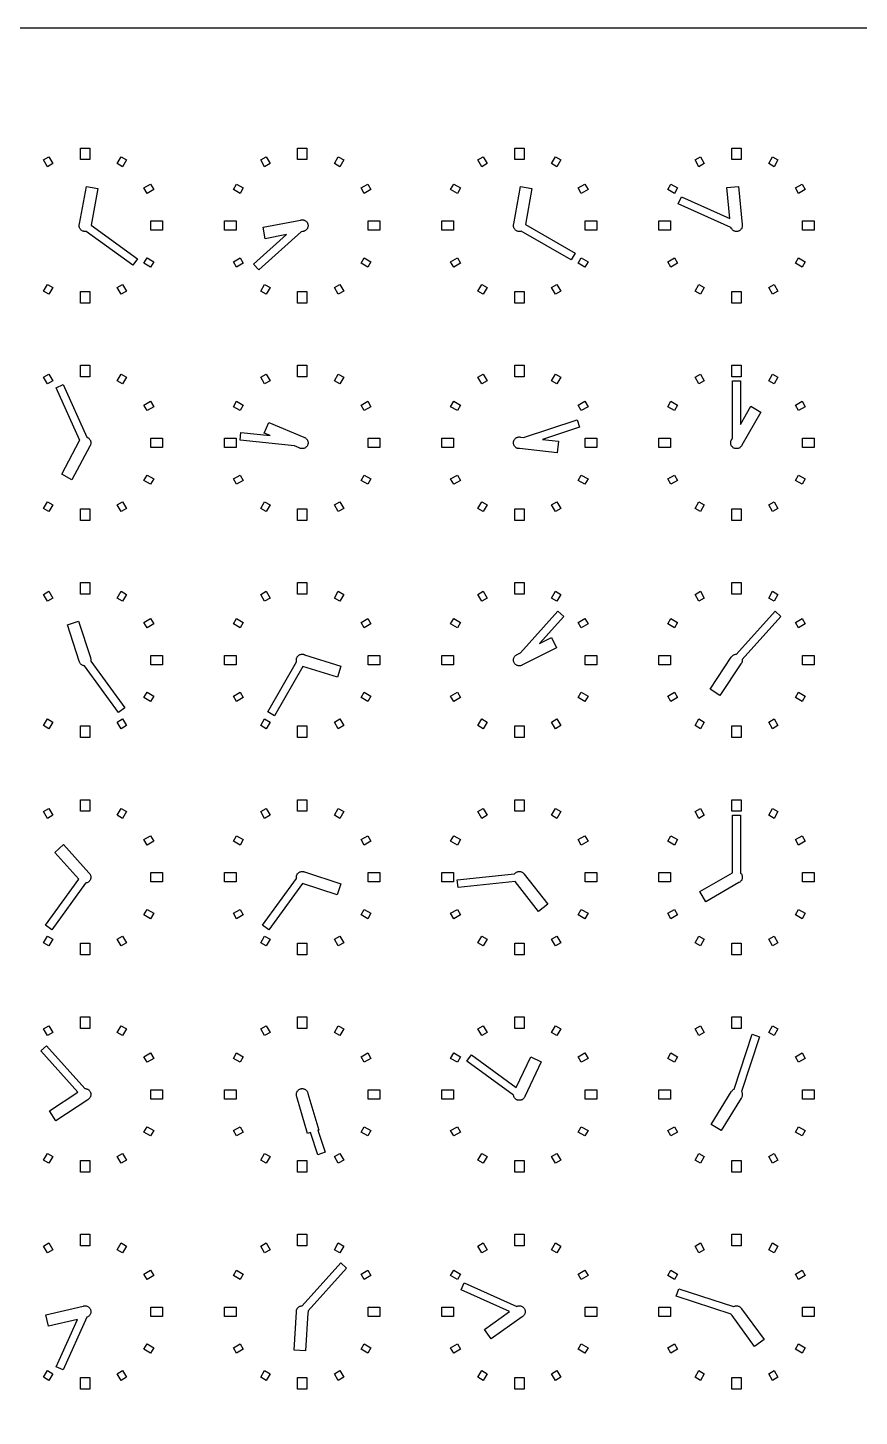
# Model space of a CAD drawing. Header units: millimetres. Extents: x -8 to 856, y -8 to 688.
# Drawn here: x 206.6 to 313.8, y 508.5 to 687.5 of the extents above; entities that cross this region are included whole.
import ezdxf

# ---------------------------------------------------------------- set-up
doc = ezdxf.new("R2010")
doc.units = ezdxf.units.MM

msp = doc.modelspace()

# ---------------------------------------------------------------- linework, layer by layer
for points in [[(-7.5, -7.5), (-7.5, 687.5), (855.5, 687.5), (855.5, -7.5)], [(214.6, 670.5), (213.4, 670.5), (213.4, 672), (214.6, 672), (214.6, 670.5)], [(242.6, 670.5), (241.4, 670.5), (241.4, 672), (242.6, 672), (242.6, 670.5)], [(270.6, 670.5), (269.4, 670.5), (269.4, 672), (270.6, 672), (270.6, 670.5)], [(298.6, 670.5), (297.4, 670.5), (297.4, 672), (298.6, 672), (298.6, 670.5)], [(209.85, 669.99), (209.15, 669.59), (208.65, 670.46), (209.35, 670.86), (209.85, 669.99)], [(218.85, 669.59), (218.15, 669.99), (218.65, 670.86), (219.35, 670.46), (218.85, 669.59)], [(237.85, 669.99), (237.15, 669.59), (236.65, 670.46), (237.35, 670.86), (237.85, 669.99)], [(246.85, 669.59), (246.15, 669.99), (246.65, 670.86), (247.35, 670.46), (246.85, 669.59)], [(265.85, 669.99), (265.15, 669.59), (264.65, 670.46), (265.35, 670.86), (265.85, 669.99)], [(274.85, 669.59), (274.15, 669.99), (274.65, 670.86), (275.35, 670.46), (274.85, 669.59)], [(293.85, 669.99), (293.15, 669.59), (292.65, 670.46), (293.35, 670.86), (293.85, 669.99)], [(302.85, 669.59), (302.15, 669.99), (302.65, 670.86), (303.35, 670.46), (302.85, 669.59)], [(214.15, 661.26), (214.07, 661.25), (214, 661.25), (213.93, 661.25), (213.85, 661.26), (213.78, 661.28), (213.71, 661.3), (213.64, 661.33), (213.58, 661.37), (213.52, 661.42), (213.47, 661.47), (213.42, 661.52), (213.37, 661.58), (213.33, 661.64), (213.3, 661.71), (213.28, 661.78), (213.26, 661.85), (213.25, 661.93), (213.25, 662), (213.25, 662.07), (213.26, 662.15), (213.28, 662.22), (213.28, 662.22), (214.17, 667.05), (215.65, 666.78), (214.77, 662.06), (220.77, 657.7), (220.18, 656.89), (214.16, 661.26), (214.15, 661.26)], [(221.99, 666.15), (221.59, 666.85), (222.46, 667.35), (222.86, 666.65), (221.99, 666.15)], [(234.41, 666.85), (234.01, 666.15), (233.14, 666.65), (233.54, 667.35), (234.41, 666.85)], [(249.99, 666.15), (249.59, 666.85), (250.46, 667.35), (250.86, 666.65), (249.99, 666.15)], [(262.41, 666.85), (262.01, 666.15), (261.14, 666.65), (261.54, 667.35), (262.41, 666.85)], [(270.22, 661.28), (270.15, 661.26), (270.07, 661.25), (270, 661.25), (269.93, 661.25), (269.85, 661.26), (269.78, 661.28), (269.71, 661.3), (269.64, 661.33), (269.58, 661.37), (269.52, 661.42), (269.47, 661.47), (269.42, 661.52), (269.37, 661.58), (269.33, 661.64), (269.3, 661.71), (269.28, 661.78), (269.26, 661.85), (269.25, 661.93), (269.25, 662), (269.25, 662.07), (269.26, 662.15), (269.28, 662.21), (270.13, 667.05), (271.61, 666.79), (270.78, 662.12), (277.18, 658.43), (276.68, 657.57), (270.24, 661.28), (270.22, 661.28)], [(277.99, 666.15), (277.59, 666.85), (278.46, 667.35), (278.86, 666.65), (277.99, 666.15)], [(290.41, 666.85), (290.01, 666.15), (289.14, 666.65), (289.54, 667.35), (290.41, 666.85)], [(298.7, 661.71), (298.67, 661.64), (298.63, 661.58), (298.58, 661.52), (298.53, 661.47), (298.48, 661.42), (298.42, 661.37), (298.36, 661.33), (298.29, 661.3), (298.22, 661.28), (298.15, 661.26), (298.07, 661.25), (298, 661.25), (297.93, 661.25), (297.85, 661.26), (297.78, 661.28), (297.71, 661.3), (297.64, 661.33), (297.58, 661.37), (297.52, 661.42), (297.47, 661.47), (297.42, 661.52), (297.37, 661.58), (297.33, 661.64), (297.3, 661.71), (297.28, 661.77), (290.49, 664.8), (290.9, 665.71), (297.16, 662.92), (296.77, 666.91), (298.27, 667.05), (298.74, 662.16), (298.74, 662.15), (298.75, 662.07), (298.75, 662), (298.75, 661.93), (298.74, 661.85), (298.72, 661.78), (298.7, 661.71)], [(305.99, 666.15), (305.59, 666.85), (306.46, 667.35), (306.86, 666.65), (305.99, 666.15)], [(222.5, 661.4), (222.5, 662.6), (224, 662.6), (224, 661.4), (222.5, 661.4)], [(233.5, 662.6), (233.5, 661.4), (232, 661.4), (232, 662.6), (233.5, 662.6)], [(239.96, 660.84), (237.23, 660.31), (236.95, 661.78), (241.77, 662.72), (241.78, 662.72), (241.85, 662.74), (241.93, 662.75), (242, 662.75), (242.07, 662.75), (242.15, 662.74), (242.22, 662.72), (242.29, 662.7), (242.36, 662.67), (242.42, 662.63), (242.48, 662.58), (242.53, 662.53), (242.58, 662.48), (242.63, 662.42), (242.67, 662.36), (242.7, 662.29), (242.72, 662.22), (242.74, 662.15), (242.75, 662.07), (242.75, 662), (242.75, 661.93), (242.74, 661.85), (242.72, 661.78), (242.7, 661.71), (242.67, 661.64), (242.63, 661.58), (242.58, 661.52), (242.53, 661.47), (242.48, 661.42), (242.42, 661.37), (242.36, 661.33), (242.29, 661.3), (242.22, 661.28), (242.15, 661.26), (242.07, 661.25), (242.06, 661.25), (241.87, 661.21), (236.39, 656.28), (235.72, 657.02), (239.96, 660.84)], [(250.5, 661.4), (250.5, 662.6), (252, 662.6), (252, 661.4), (250.5, 661.4)], [(261.5, 662.6), (261.5, 661.4), (260, 661.4), (260, 662.6), (261.5, 662.6)], [(278.5, 661.4), (278.5, 662.6), (280, 662.6), (280, 661.4), (278.5, 661.4)], [(289.5, 662.6), (289.5, 661.4), (288, 661.4), (288, 662.6), (289.5, 662.6)], [(306.5, 661.4), (306.5, 662.6), (308, 662.6), (308, 661.4), (306.5, 661.4)], [(221.59, 657.15), (221.99, 657.85), (222.86, 657.35), (222.46, 656.65), (221.59, 657.15)], [(234.01, 657.85), (234.41, 657.15), (233.54, 656.65), (233.14, 657.35), (234.01, 657.85)], [(249.59, 657.15), (249.99, 657.85), (250.86, 657.35), (250.46, 656.65), (249.59, 657.15)], [(262.01, 657.85), (262.41, 657.15), (261.54, 656.65), (261.14, 657.35), (262.01, 657.85)], [(277.59, 657.15), (277.99, 657.85), (278.86, 657.35), (278.46, 656.65), (277.59, 657.15)], [(290.01, 657.85), (290.41, 657.15), (289.54, 656.65), (289.14, 657.35), (290.01, 657.85)], [(305.59, 657.15), (305.99, 657.85), (306.86, 657.35), (306.46, 656.65), (305.59, 657.15)], [(209.15, 654.41), (209.85, 654.01), (209.35, 653.14), (208.65, 653.54), (209.15, 654.41)], [(213.4, 652), (213.4, 653.5), (214.6, 653.5), (214.6, 652), (213.4, 652)], [(218.15, 654.01), (218.85, 654.41), (219.35, 653.54), (218.65, 653.14), (218.15, 654.01)], [(236.65, 653.54), (237.15, 654.41), (237.85, 654.01), (237.35, 653.14), (236.65, 653.54)], [(241.4, 653.5), (242.6, 653.5), (242.6, 652), (241.4, 652), (241.4, 653.5)], [(246.15, 654.01), (246.85, 654.41), (247.35, 653.54), (246.65, 653.14), (246.15, 654.01)], [(265.15, 654.41), (265.85, 654.01), (265.35, 653.14), (264.65, 653.54), (265.15, 654.41)], [(269.4, 652), (269.4, 653.5), (270.6, 653.5), (270.6, 652), (269.4, 652)], [(274.15, 654.01), (274.85, 654.41), (275.35, 653.54), (274.65, 653.14), (274.15, 654.01)], [(292.65, 653.54), (293.15, 654.41), (293.85, 654.01), (293.35, 653.14), (292.65, 653.54)], [(297.4, 653.5), (298.6, 653.5), (298.6, 652), (297.4, 652), (297.4, 653.5)], [(302.15, 654.01), (302.85, 654.41), (303.35, 653.54), (302.65, 653.14), (302.15, 654.01)], [(209.85, 641.99), (209.15, 641.59), (208.65, 642.46), (209.35, 642.86), (209.85, 641.99)], [(214.6, 642.5), (213.4, 642.5), (213.4, 644), (214.6, 644), (214.6, 642.5)], [(218.85, 641.59), (218.15, 641.99), (218.65, 642.86), (219.35, 642.46), (218.85, 641.59)], [(237.85, 641.99), (237.15, 641.59), (236.65, 642.46), (237.35, 642.86), (237.85, 641.99)], [(242.6, 642.5), (241.4, 642.5), (241.4, 644), (242.6, 644), (242.6, 642.5)], [(246.85, 641.59), (246.15, 641.99), (246.65, 642.86), (247.35, 642.46), (246.85, 641.59)], [(265.85, 641.99), (265.15, 641.59), (264.65, 642.46), (265.35, 642.86), (265.85, 641.99)], [(270.6, 642.5), (269.4, 642.5), (269.4, 644), (270.6, 644), (270.6, 642.5)], [(274.85, 641.59), (274.15, 641.99), (274.65, 642.86), (275.35, 642.46), (274.85, 641.59)], [(293.85, 641.99), (293.15, 641.59), (292.65, 642.46), (293.35, 642.86), (293.85, 641.99)], [(298.6, 642.5), (297.4, 642.5), (297.4, 644), (298.6, 644), (298.6, 642.5)], [(302.85, 641.59), (302.15, 641.99), (302.65, 642.86), (303.35, 642.46), (302.85, 641.59)], [(213.3, 634.28), (213.3, 634.29), (213.31, 634.31), (210.29, 641.1), (211.2, 641.51), (214.23, 634.72), (214.29, 634.7), (214.36, 634.67), (214.42, 634.63), (214.48, 634.58), (214.53, 634.53), (214.58, 634.48), (214.63, 634.42), (214.67, 634.36), (214.7, 634.29), (214.72, 634.22), (214.74, 634.15), (214.75, 634.07), (214.75, 634), (214.75, 633.93), (214.74, 633.85), (214.72, 633.78), (214.7, 633.71), (214.67, 633.64), (214.63, 633.58), (214.62, 633.57), (212.31, 629.23), (210.99, 629.94), (213.3, 634.28)], [(298.67, 633.64), (298.63, 633.58), (298.58, 633.52), (298.53, 633.47), (298.48, 633.42), (298.42, 633.37), (298.36, 633.33), (298.29, 633.3), (298.22, 633.28), (298.15, 633.26), (298.07, 633.25), (298, 633.25), (297.93, 633.25), (297.85, 633.26), (297.78, 633.28), (297.71, 633.3), (297.64, 633.33), (297.58, 633.37), (297.52, 633.42), (297.47, 633.47), (297.42, 633.52), (297.37, 633.58), (297.33, 633.64), (297.3, 633.71), (297.28, 633.78), (297.26, 633.85), (297.25, 633.93), (297.25, 634), (297.25, 634.07), (297.26, 634.15), (297.28, 634.22), (297.3, 634.29), (297.33, 634.36), (297.37, 634.42), (297.39, 634.44), (297.5, 634.63), (297.5, 642), (298.5, 642), (298.5, 636.37), (299.85, 638.71), (301.15, 637.96), (298.69, 633.69), (298.67, 633.64)], [(221.99, 638.15), (221.59, 638.85), (222.46, 639.35), (222.86, 638.65), (221.99, 638.15)], [(234.41, 638.85), (234.01, 638.15), (233.14, 638.65), (233.54, 639.35), (234.41, 638.85)], [(249.99, 638.15), (249.59, 638.85), (250.46, 639.35), (250.86, 638.65), (249.99, 638.15)], [(262.41, 638.85), (262.01, 638.15), (261.14, 638.65), (261.54, 639.35), (262.41, 638.85)], [(277.99, 638.15), (277.59, 638.85), (278.46, 639.35), (278.86, 638.65), (277.99, 638.15)], [(290.41, 638.85), (290.01, 638.15), (289.14, 638.65), (289.54, 639.35), (290.41, 638.85)], [(305.99, 638.15), (305.59, 638.85), (306.46, 639.35), (306.86, 638.65), (305.99, 638.15)], [(242.7, 633.71), (242.67, 633.64), (242.63, 633.58), (242.58, 633.52), (242.53, 633.47), (242.48, 633.42), (242.42, 633.37), (242.36, 633.33), (242.29, 633.3), (242.22, 633.28), (242.15, 633.26), (242.07, 633.25), (242, 633.25), (241.93, 633.25), (241.85, 633.26), (241.78, 633.28), (241.71, 633.3), (241.64, 633.33), (241.63, 633.34), (241.02, 633.6), (233.99, 634.34), (234.1, 635.33), (237.87, 634.94), (237.1, 635.26), (237.69, 636.64), (242.21, 634.72), (242.22, 634.72), (242.29, 634.7), (242.36, 634.67), (242.42, 634.63), (242.48, 634.58), (242.53, 634.53), (242.58, 634.48), (242.63, 634.42), (242.67, 634.36), (242.7, 634.29), (242.72, 634.22), (242.74, 634.15), (242.75, 634.07), (242.75, 634), (242.75, 633.93), (242.74, 633.85), (242.72, 633.78), (242.7, 633.71)], [(270, 633.25), (269.93, 633.25), (269.85, 633.26), (269.78, 633.28), (269.71, 633.3), (269.64, 633.33), (269.58, 633.37), (269.52, 633.42), (269.47, 633.47), (269.42, 633.52), (269.37, 633.58), (269.33, 633.64), (269.3, 633.71), (269.28, 633.78), (269.26, 633.85), (269.25, 633.93), (269.25, 634), (269.25, 634.07), (269.26, 634.15), (269.28, 634.22), (269.3, 634.29), (269.33, 634.36), (269.37, 634.42), (269.42, 634.48), (269.47, 634.53), (269.52, 634.58), (269.58, 634.63), (269.64, 634.67), (269.71, 634.7), (269.78, 634.72), (269.85, 634.74), (269.93, 634.75), (270, 634.75), (270.07, 634.75), (270.15, 634.74), (270.16, 634.74), (270.53, 634.7), (277.45, 636.95), (277.76, 636), (272.98, 634.44), (275.05, 634.22), (274.89, 632.73), (270.01, 633.25), (270, 633.25)], [(222.5, 633.4), (222.5, 634.6), (224, 634.6), (224, 633.4), (222.5, 633.4)], [(233.5, 634.6), (233.5, 633.4), (232, 633.4), (232, 634.6), (233.5, 634.6)], [(250.5, 633.4), (250.5, 634.6), (252, 634.6), (252, 633.4), (250.5, 633.4)], [(261.5, 634.6), (261.5, 633.4), (260, 633.4), (260, 634.6), (261.5, 634.6)], [(278.5, 633.4), (278.5, 634.6), (280, 634.6), (280, 633.4), (278.5, 633.4)], [(289.5, 634.6), (289.5, 633.4), (288, 633.4), (288, 634.6), (289.5, 634.6)], [(306.5, 633.4), (306.5, 634.6), (308, 634.6), (308, 633.4), (306.5, 633.4)], [(221.59, 629.15), (221.99, 629.85), (222.86, 629.35), (222.46, 628.65), (221.59, 629.15)], [(234.01, 629.85), (234.41, 629.15), (233.54, 628.65), (233.14, 629.35), (234.01, 629.85)], [(249.59, 629.15), (249.99, 629.85), (250.86, 629.35), (250.46, 628.65), (249.59, 629.15)], [(262.01, 629.85), (262.41, 629.15), (261.54, 628.65), (261.14, 629.35), (262.01, 629.85)], [(277.59, 629.15), (277.99, 629.85), (278.86, 629.35), (278.46, 628.65), (277.59, 629.15)], [(290.01, 629.85), (290.41, 629.15), (289.54, 628.65), (289.14, 629.35), (290.01, 629.85)], [(305.59, 629.15), (305.99, 629.85), (306.86, 629.35), (306.46, 628.65), (305.59, 629.15)], [(208.65, 625.54), (209.15, 626.41), (209.85, 626.01), (209.35, 625.14), (208.65, 625.54)], [(213.4, 625.5), (214.6, 625.5), (214.6, 624), (213.4, 624), (213.4, 625.5)], [(218.15, 626.01), (218.85, 626.41), (219.35, 625.54), (218.65, 625.14), (218.15, 626.01)], [(236.65, 625.54), (237.15, 626.41), (237.85, 626.01), (237.35, 625.14), (236.65, 625.54)], [(241.4, 625.5), (242.6, 625.5), (242.6, 624), (241.4, 624), (241.4, 625.5)], [(246.15, 626.01), (246.85, 626.41), (247.35, 625.54), (246.65, 625.14), (246.15, 626.01)], [(265.15, 626.41), (265.85, 626.01), (265.35, 625.14), (264.65, 625.54), (265.15, 626.41)], [(269.4, 624), (269.4, 625.5), (270.6, 625.5), (270.6, 624), (269.4, 624)], [(274.15, 626.01), (274.85, 626.41), (275.35, 625.54), (274.65, 625.14), (274.15, 626.01)], [(292.65, 625.54), (293.15, 626.41), (293.85, 626.01), (293.35, 625.14), (292.65, 625.54)], [(297.4, 625.5), (298.6, 625.5), (298.6, 624), (297.4, 624), (297.4, 625.5)], [(302.15, 626.01), (302.85, 626.41), (303.35, 625.54), (302.65, 625.14), (302.15, 626.01)], [(214.6, 614.5), (213.4, 614.5), (213.4, 616), (214.6, 616), (214.6, 614.5)], [(242.6, 614.5), (241.4, 614.5), (241.4, 616), (242.6, 616), (242.6, 614.5)], [(270.6, 614.5), (269.4, 614.5), (269.4, 616), (270.6, 616), (270.6, 614.5)], [(298.6, 614.5), (297.4, 614.5), (297.4, 616), (298.6, 616), (298.6, 614.5)], [(209.85, 613.99), (209.15, 613.59), (208.65, 614.46), (209.35, 614.86), (209.85, 613.99)], [(218.85, 613.59), (218.15, 613.99), (218.65, 614.86), (219.35, 614.46), (218.85, 613.59)], [(237.85, 613.99), (237.15, 613.59), (236.65, 614.46), (237.35, 614.86), (237.85, 613.99)], [(246.85, 613.59), (246.15, 613.99), (246.65, 614.86), (247.35, 614.46), (246.85, 613.59)], [(265.85, 613.99), (265.15, 613.59), (264.65, 614.46), (265.35, 614.86), (265.85, 613.99)], [(274.85, 613.59), (274.15, 613.99), (274.65, 614.86), (275.35, 614.46), (274.85, 613.59)], [(293.85, 613.99), (293.15, 613.59), (292.65, 614.46), (293.35, 614.86), (293.85, 613.99)], [(302.85, 613.59), (302.15, 613.99), (302.65, 614.86), (303.35, 614.46), (302.85, 613.59)], [(270.36, 605.33), (270.29, 605.3), (270.22, 605.28), (270.15, 605.26), (270.07, 605.25), (270, 605.25), (269.93, 605.25), (269.85, 605.26), (269.78, 605.28), (269.71, 605.3), (269.64, 605.33), (269.58, 605.37), (269.52, 605.42), (269.47, 605.47), (269.42, 605.52), (269.37, 605.58), (269.33, 605.64), (269.3, 605.71), (269.28, 605.78), (269.26, 605.85), (269.25, 605.93), (269.25, 606), (269.25, 606.07), (269.26, 606.15), (269.28, 606.22), (269.3, 606.29), (269.33, 606.36), (269.37, 606.42), (269.42, 606.48), (269.47, 606.53), (269.52, 606.58), (269.58, 606.63), (269.64, 606.67), (269.71, 606.7), (269.74, 606.71), (270.15, 606.91), (274.98, 612.28), (275.72, 611.61), (272.59, 608.13), (274.14, 608.9), (274.81, 607.56), (270.41, 605.37), (270.36, 605.33)], [(297.33, 606.35), (297.33, 606.36), (297.37, 606.42), (297.42, 606.48), (297.47, 606.53), (297.52, 606.58), (297.58, 606.63), (297.64, 606.67), (297.71, 606.7), (297.78, 606.72), (297.85, 606.74), (297.93, 606.75), (298, 606.75), (298.01, 606.75), (302.98, 612.28), (303.72, 611.61), (298.75, 606.09), (298.75, 606.07), (298.75, 606), (298.75, 605.93), (298.74, 605.85), (298.72, 605.78), (298.7, 605.71), (298.67, 605.64), (298.63, 605.58), (298.58, 605.52), (298.58, 605.52), (295.87, 601.42), (294.61, 602.24), (297.33, 606.35)], [(213.93, 605.25), (213.85, 605.26), (213.78, 605.28), (213.71, 605.3), (213.64, 605.33), (213.58, 605.37), (213.52, 605.42), (213.47, 605.47), (213.42, 605.52), (213.37, 605.58), (213.33, 605.64), (213.3, 605.71), (213.28, 605.78), (213.26, 605.85), (211.74, 610.52), (213.17, 610.99), (214.69, 606.31), (214.7, 606.29), (214.72, 606.22), (214.74, 606.15), (214.75, 606.07), (214.75, 606), (214.75, 605.93), (214.74, 605.85), (214.74, 605.84), (219.11, 599.82), (218.3, 599.23), (213.93, 605.25), (213.93, 605.25)], [(221.99, 610.15), (221.59, 610.85), (222.46, 611.35), (222.86, 610.65), (221.99, 610.15)], [(234.41, 610.85), (234.01, 610.15), (233.14, 610.65), (233.54, 611.35), (234.41, 610.85)], [(249.99, 610.15), (249.59, 610.85), (250.46, 611.35), (250.86, 610.65), (249.99, 610.15)], [(262.41, 610.85), (262.01, 610.15), (261.14, 610.65), (261.54, 611.35), (262.41, 610.85)], [(277.99, 610.15), (277.59, 610.85), (278.46, 611.35), (278.86, 610.65), (277.99, 610.15)], [(290.41, 610.85), (290.01, 610.15), (289.14, 610.65), (289.54, 611.35), (290.41, 610.85)], [(305.99, 610.15), (305.59, 610.85), (306.46, 611.35), (306.86, 610.65), (305.99, 610.15)], [(241.28, 605.76), (241.28, 605.78), (241.26, 605.85), (241.25, 605.93), (241.25, 606), (241.25, 606.07), (241.26, 606.15), (241.28, 606.22), (241.3, 606.29), (241.33, 606.36), (241.37, 606.42), (241.42, 606.48), (241.47, 606.53), (241.52, 606.58), (241.58, 606.63), (241.64, 606.67), (241.71, 606.7), (241.78, 606.72), (241.85, 606.74), (241.93, 606.75), (242, 606.75), (242.07, 606.75), (242.15, 606.74), (242.22, 606.72), (242.29, 606.7), (242.3, 606.69), (246.99, 605.21), (246.54, 603.78), (242.1, 605.18), (238.43, 598.82), (237.57, 599.32), (241.28, 605.76)], [(222.5, 605.4), (222.5, 606.6), (224, 606.6), (224, 605.4), (222.5, 605.4)], [(233.5, 606.6), (233.5, 605.4), (232, 605.4), (232, 606.6), (233.5, 606.6)], [(250.5, 605.4), (250.5, 606.6), (252, 606.6), (252, 605.4), (250.5, 605.4)], [(261.5, 606.6), (261.5, 605.4), (260, 605.4), (260, 606.6), (261.5, 606.6)], [(278.5, 605.4), (278.5, 606.6), (280, 606.6), (280, 605.4), (278.5, 605.4)], [(289.5, 606.6), (289.5, 605.4), (288, 605.4), (288, 606.6), (289.5, 606.6)], [(306.5, 605.4), (306.5, 606.6), (308, 606.6), (308, 605.4), (306.5, 605.4)], [(221.59, 601.15), (221.99, 601.85), (222.86, 601.35), (222.46, 600.65), (221.59, 601.15)], [(234.01, 601.85), (234.41, 601.15), (233.54, 600.65), (233.14, 601.35), (234.01, 601.85)], [(249.59, 601.15), (249.99, 601.85), (250.86, 601.35), (250.46, 600.65), (249.59, 601.15)], [(262.01, 601.85), (262.41, 601.15), (261.54, 600.65), (261.14, 601.35), (262.01, 601.85)], [(277.59, 601.15), (277.99, 601.85), (278.86, 601.35), (278.46, 600.65), (277.59, 601.15)], [(290.01, 601.85), (290.41, 601.15), (289.54, 600.65), (289.14, 601.35), (290.01, 601.85)], [(305.59, 601.15), (305.99, 601.85), (306.86, 601.35), (306.46, 600.65), (305.59, 601.15)], [(208.65, 597.54), (209.15, 598.41), (209.85, 598.01), (209.35, 597.14), (208.65, 597.54)], [(218.15, 598.01), (218.85, 598.41), (219.35, 597.54), (218.65, 597.14), (218.15, 598.01)], [(236.65, 597.54), (237.15, 598.41), (237.85, 598.01), (237.35, 597.14), (236.65, 597.54)], [(246.15, 598.01), (246.85, 598.41), (247.35, 597.54), (246.65, 597.14), (246.15, 598.01)], [(265.15, 598.41), (265.85, 598.01), (265.35, 597.14), (264.65, 597.54), (265.15, 598.41)], [(274.15, 598.01), (274.85, 598.41), (275.35, 597.54), (274.65, 597.14), (274.15, 598.01)], [(292.65, 597.54), (293.15, 598.41), (293.85, 598.01), (293.35, 597.14), (292.65, 597.54)], [(302.15, 598.01), (302.85, 598.41), (303.35, 597.54), (302.65, 597.14), (302.15, 598.01)], [(213.4, 597.5), (214.6, 597.5), (214.6, 596), (213.4, 596), (213.4, 597.5)], [(241.4, 597.5), (242.6, 597.5), (242.6, 596), (241.4, 596), (241.4, 597.5)], [(269.4, 596), (269.4, 597.5), (270.6, 597.5), (270.6, 596), (269.4, 596)], [(297.4, 597.5), (298.6, 597.5), (298.6, 596), (297.4, 596), (297.4, 597.5)], [(214.6, 586.5), (213.4, 586.5), (213.4, 588), (214.6, 588), (214.6, 586.5)], [(242.6, 586.5), (241.4, 586.5), (241.4, 588), (242.6, 588), (242.6, 586.5)], [(270.6, 586.5), (269.4, 586.5), (269.4, 588), (270.6, 588), (270.6, 586.5)], [(298.6, 586.5), (297.4, 586.5), (297.4, 588), (298.6, 588), (298.6, 586.5)], [(209.85, 585.99), (209.15, 585.59), (208.65, 586.46), (209.35, 586.86), (209.85, 585.99)], [(218.85, 585.59), (218.15, 585.99), (218.65, 586.86), (219.35, 586.46), (218.85, 585.59)], [(237.85, 585.99), (237.15, 585.59), (236.65, 586.46), (237.35, 586.86), (237.85, 585.99)], [(246.85, 585.59), (246.15, 585.99), (246.65, 586.86), (247.35, 586.46), (246.85, 585.59)], [(265.85, 585.99), (265.15, 585.59), (264.65, 586.46), (265.35, 586.86), (265.85, 585.99)], [(274.85, 585.59), (274.15, 585.99), (274.65, 586.86), (275.35, 586.46), (274.85, 585.59)], [(293.85, 585.99), (293.15, 585.59), (292.65, 586.46), (293.35, 586.86), (293.85, 585.99)], [(297.5, 578.58), (297.5, 586), (298.5, 586), (298.5, 578.56), (298.53, 578.53), (298.58, 578.48), (298.63, 578.42), (298.67, 578.36), (298.7, 578.29), (298.72, 578.22), (298.74, 578.15), (298.75, 578.07), (298.75, 578), (298.75, 577.93), (298.74, 577.85), (298.72, 577.78), (298.7, 577.71), (298.67, 577.64), (298.63, 577.58), (298.58, 577.52), (298.53, 577.47), (298.48, 577.42), (298.42, 577.37), (298.36, 577.33), (298.31, 577.31), (294.04, 574.85), (293.29, 576.15), (297.5, 578.58)], [(302.85, 585.59), (302.15, 585.99), (302.65, 586.86), (303.35, 586.46), (302.85, 585.59)], [(213.21, 577.76), (210.1, 581.21), (211.21, 582.22), (214.5, 578.56), (214.53, 578.53), (214.58, 578.48), (214.63, 578.42), (214.67, 578.36), (214.7, 578.29), (214.72, 578.22), (214.74, 578.15), (214.75, 578.07), (214.75, 578), (214.75, 577.93), (214.74, 577.85), (214.72, 577.78), (214.7, 577.71), (214.67, 577.64), (214.63, 577.58), (214.58, 577.52), (214.53, 577.47), (214.48, 577.42), (214.42, 577.37), (214.36, 577.33), (214.29, 577.3), (214.22, 577.28), (214.15, 577.26), (214.07, 577.25), (214.07, 577.25), (209.7, 571.23), (208.89, 571.82), (213.21, 577.76)], [(221.99, 582.15), (221.59, 582.85), (222.46, 583.35), (222.86, 582.65), (221.99, 582.15)], [(234.41, 582.85), (234.01, 582.15), (233.14, 582.65), (233.54, 583.35), (234.41, 582.85)], [(249.99, 582.15), (249.59, 582.85), (250.46, 583.35), (250.86, 582.65), (249.99, 582.15)], [(262.41, 582.85), (262.01, 582.15), (261.14, 582.65), (261.54, 583.35), (262.41, 582.85)], [(277.99, 582.15), (277.59, 582.85), (278.46, 583.35), (278.86, 582.65), (277.99, 582.15)], [(290.41, 582.85), (290.01, 582.15), (289.14, 582.65), (289.54, 583.35), (290.41, 582.85)], [(305.99, 582.15), (305.59, 582.85), (306.46, 583.35), (306.86, 582.65), (305.99, 582.15)], [(222.5, 577.4), (222.5, 578.6), (224, 578.6), (224, 577.4), (222.5, 577.4)], [(233.5, 578.6), (233.5, 577.4), (232, 577.4), (232, 578.6), (233.5, 578.6)], [(241.26, 577.84), (241.26, 577.85), (241.25, 577.93), (241.25, 578), (241.25, 578.07), (241.26, 578.15), (241.28, 578.22), (241.3, 578.29), (241.33, 578.36), (241.37, 578.42), (241.42, 578.48), (241.47, 578.53), (241.52, 578.58), (241.58, 578.63), (241.64, 578.67), (241.71, 578.7), (241.78, 578.72), (241.85, 578.74), (241.93, 578.75), (242, 578.75), (242.07, 578.75), (242.15, 578.74), (242.22, 578.72), (242.29, 578.7), (242.31, 578.69), (246.99, 577.17), (246.52, 575.74), (242.04, 577.2), (237.7, 571.23), (236.89, 571.82), (241.26, 577.84)], [(250.5, 577.4), (250.5, 578.6), (252, 578.6), (252, 577.4), (250.5, 577.4)], [(261.5, 578.6), (261.5, 577.4), (260, 577.4), (260, 578.6), (261.5, 578.6)], [(269.39, 578.44), (269.42, 578.48), (269.47, 578.53), (269.52, 578.58), (269.58, 578.63), (269.64, 578.67), (269.71, 578.7), (269.78, 578.72), (269.85, 578.74), (269.93, 578.75), (270, 578.75), (270.07, 578.75), (270.15, 578.74), (270.22, 578.72), (270.29, 578.7), (270.36, 578.67), (270.42, 578.63), (270.48, 578.58), (270.53, 578.53), (270.58, 578.48), (270.63, 578.42), (270.64, 578.4), (273.67, 574.52), (272.49, 573.6), (269.48, 577.44), (262.1, 576.67), (261.99, 577.66), (269.39, 578.44)], [(278.5, 577.4), (278.5, 578.6), (280, 578.6), (280, 577.4), (278.5, 577.4)], [(289.5, 578.6), (289.5, 577.4), (288, 577.4), (288, 578.6), (289.5, 578.6)], [(306.5, 577.4), (306.5, 578.6), (308, 578.6), (308, 577.4), (306.5, 577.4)], [(221.59, 573.15), (221.99, 573.85), (222.86, 573.35), (222.46, 572.65), (221.59, 573.15)], [(234.01, 573.85), (234.41, 573.15), (233.54, 572.65), (233.14, 573.35), (234.01, 573.85)], [(249.59, 573.15), (249.99, 573.85), (250.86, 573.35), (250.46, 572.65), (249.59, 573.15)], [(262.01, 573.85), (262.41, 573.15), (261.54, 572.65), (261.14, 573.35), (262.01, 573.85)], [(277.59, 573.15), (277.99, 573.85), (278.86, 573.35), (278.46, 572.65), (277.59, 573.15)], [(290.01, 573.85), (290.41, 573.15), (289.54, 572.65), (289.14, 573.35), (290.01, 573.85)], [(305.59, 573.15), (305.99, 573.85), (306.86, 573.35), (306.46, 572.65), (305.59, 573.15)], [(208.65, 569.54), (209.15, 570.41), (209.85, 570.01), (209.35, 569.14), (208.65, 569.54)], [(213.4, 569.5), (214.6, 569.5), (214.6, 568), (213.4, 568), (213.4, 569.5)], [(218.15, 570.01), (218.85, 570.41), (219.35, 569.54), (218.65, 569.14), (218.15, 570.01)], [(236.65, 569.54), (237.15, 570.41), (237.85, 570.01), (237.35, 569.14), (236.65, 569.54)], [(241.4, 569.5), (242.6, 569.5), (242.6, 568), (241.4, 568), (241.4, 569.5)], [(246.15, 570.01), (246.85, 570.41), (247.35, 569.54), (246.65, 569.14), (246.15, 570.01)], [(264.65, 569.54), (265.15, 570.41), (265.85, 570.01), (265.35, 569.14), (264.65, 569.54)], [(269.4, 569.5), (270.6, 569.5), (270.6, 568), (269.4, 568), (269.4, 569.5)], [(274.15, 570.01), (274.85, 570.41), (275.35, 569.54), (274.65, 569.14), (274.15, 570.01)], [(292.65, 569.54), (293.15, 570.41), (293.85, 570.01), (293.35, 569.14), (292.65, 569.54)], [(297.4, 569.5), (298.6, 569.5), (298.6, 568), (297.4, 568), (297.4, 569.5)], [(302.15, 570.01), (302.85, 570.41), (303.35, 569.54), (302.65, 569.14), (302.15, 570.01)], [(209.85, 557.99), (209.15, 557.59), (208.65, 558.46), (209.35, 558.86), (209.85, 557.99)], [(214.6, 558.5), (213.4, 558.5), (213.4, 560), (214.6, 560), (214.6, 558.5)], [(218.85, 557.59), (218.15, 557.99), (218.65, 558.86), (219.35, 558.46), (218.85, 557.59)], [(237.85, 557.99), (237.15, 557.59), (236.65, 558.46), (237.35, 558.86), (237.85, 557.99)], [(242.6, 558.5), (241.4, 558.5), (241.4, 560), (242.6, 560), (242.6, 558.5)], [(246.85, 557.59), (246.15, 557.99), (246.65, 558.86), (247.35, 558.46), (246.85, 557.59)], [(265.85, 557.99), (265.15, 557.59), (264.65, 558.46), (265.35, 558.86), (265.85, 557.99)], [(270.6, 558.5), (269.4, 558.5), (269.4, 560), (270.6, 560), (270.6, 558.5)], [(274.85, 557.59), (274.15, 557.99), (274.65, 558.86), (275.35, 558.46), (274.85, 557.59)], [(293.85, 557.99), (293.15, 557.59), (292.65, 558.46), (293.35, 558.86), (293.85, 557.99)], [(298.6, 558.5), (297.4, 558.5), (297.4, 560), (298.6, 560), (298.6, 558.5)], [(302.85, 557.59), (302.15, 557.99), (302.65, 558.86), (303.35, 558.46), (302.85, 557.59)], [(297.32, 550.32), (297.33, 550.36), (297.37, 550.42), (297.42, 550.48), (297.47, 550.53), (297.52, 550.58), (297.58, 550.63), (297.64, 550.67), (297.7, 550.69), (300, 557.76), (300.95, 557.45), (298.65, 550.38), (298.67, 550.36), (298.7, 550.29), (298.72, 550.22), (298.74, 550.15), (298.75, 550.07), (298.75, 550), (298.75, 549.93), (298.74, 549.85), (298.72, 549.78), (298.7, 549.71), (298.67, 549.64), (298.63, 549.58), (298.6, 549.54), (296.03, 545.34), (294.75, 546.13), (297.32, 550.32)], [(213.07, 550.28), (208.28, 555.61), (209.02, 556.28), (213.99, 550.75), (214, 550.75), (214.07, 550.75), (214.15, 550.74), (214.22, 550.72), (214.29, 550.7), (214.36, 550.67), (214.42, 550.63), (214.48, 550.58), (214.53, 550.53), (214.58, 550.48), (214.63, 550.42), (214.67, 550.36), (214.7, 550.29), (214.72, 550.22), (214.74, 550.15), (214.75, 550.07), (214.75, 550), (214.75, 549.93), (214.74, 549.85), (214.72, 549.78), (214.7, 549.71), (214.67, 549.64), (214.63, 549.58), (214.58, 549.52), (214.53, 549.47), (214.48, 549.42), (214.42, 549.37), (214.36, 549.33), (214.35, 549.33), (210.24, 546.61), (209.42, 547.87), (213.07, 550.28)], [(221.99, 554.15), (221.59, 554.85), (222.46, 555.35), (222.86, 554.65), (221.99, 554.15)], [(234.41, 554.85), (234.01, 554.15), (233.14, 554.65), (233.54, 555.35), (234.41, 554.85)], [(249.99, 554.15), (249.59, 554.85), (250.46, 555.35), (250.86, 554.65), (249.99, 554.15)], [(262.41, 554.85), (262.01, 554.15), (261.14, 554.65), (261.54, 555.35), (262.41, 554.85)], [(270.7, 549.71), (270.67, 549.64), (270.63, 549.58), (270.58, 549.52), (270.53, 549.47), (270.48, 549.42), (270.42, 549.37), (270.36, 549.33), (270.29, 549.3), (270.22, 549.28), (270.15, 549.26), (270.07, 549.25), (270, 549.25), (269.93, 549.25), (269.85, 549.26), (269.78, 549.28), (269.71, 549.3), (269.64, 549.33), (269.58, 549.37), (269.52, 549.42), (269.47, 549.47), (269.42, 549.52), (269.37, 549.58), (269.33, 549.64), (269.3, 549.71), (269.28, 549.78), (269.26, 549.85), (269.25, 549.93), (269.25, 549.93), (263.23, 554.3), (263.82, 555.11), (269.6, 550.91), (271.48, 554.84), (272.83, 554.19), (270.71, 549.75), (270.7, 549.71)], [(277.99, 554.15), (277.59, 554.85), (278.46, 555.35), (278.86, 554.65), (277.99, 554.15)], [(290.41, 554.85), (290.01, 554.15), (289.14, 554.65), (289.54, 555.35), (290.41, 554.85)], [(305.99, 554.15), (305.59, 554.85), (306.46, 555.35), (306.86, 554.65), (305.99, 554.15)], [(222.5, 549.4), (222.5, 550.6), (224, 550.6), (224, 549.4), (222.5, 549.4)], [(233.5, 550.6), (233.5, 549.4), (232, 549.4), (232, 550.6), (233.5, 550.6)], [(241.3, 549.71), (241.28, 549.78), (241.26, 549.85), (241.25, 549.93), (241.25, 550), (241.25, 550.07), (241.26, 550.15), (241.28, 550.22), (241.3, 550.29), (241.33, 550.36), (241.37, 550.42), (241.42, 550.48), (241.47, 550.53), (241.52, 550.58), (241.58, 550.63), (241.64, 550.67), (241.71, 550.7), (241.78, 550.72), (241.85, 550.74), (241.93, 550.75), (242, 550.75), (242.07, 550.75), (242.15, 550.74), (242.22, 550.72), (242.29, 550.7), (242.36, 550.67), (242.42, 550.63), (242.48, 550.58), (242.53, 550.53), (242.58, 550.48), (242.63, 550.42), (242.67, 550.36), (242.7, 550.29), (242.72, 550.22), (242.74, 550.15), (242.74, 550.13), (244.14, 545.42), (244.03, 545.39), (244.95, 542.55), (244, 542.24), (243.07, 545.1), (242.7, 544.99), (241.3, 549.71), (241.3, 549.71)], [(250.5, 549.4), (250.5, 550.6), (252, 550.6), (252, 549.4), (250.5, 549.4)], [(261.5, 550.6), (261.5, 549.4), (260, 549.4), (260, 550.6), (261.5, 550.6)], [(278.5, 549.4), (278.5, 550.6), (280, 550.6), (280, 549.4), (278.5, 549.4)], [(289.5, 550.6), (289.5, 549.4), (288, 549.4), (288, 550.6), (289.5, 550.6)], [(306.5, 549.4), (306.5, 550.6), (308, 550.6), (308, 549.4), (306.5, 549.4)], [(221.59, 545.15), (221.99, 545.85), (222.86, 545.35), (222.46, 544.65), (221.59, 545.15)], [(234.01, 545.85), (234.41, 545.15), (233.54, 544.65), (233.14, 545.35), (234.01, 545.85)], [(249.59, 545.15), (249.99, 545.85), (250.86, 545.35), (250.46, 544.65), (249.59, 545.15)], [(262.01, 545.85), (262.41, 545.15), (261.54, 544.65), (261.14, 545.35), (262.01, 545.85)], [(277.59, 545.15), (277.99, 545.85), (278.86, 545.35), (278.46, 544.65), (277.59, 545.15)], [(290.01, 545.85), (290.41, 545.15), (289.54, 544.65), (289.14, 545.35), (290.01, 545.85)], [(305.59, 545.15), (305.99, 545.85), (306.86, 545.35), (306.46, 544.65), (305.59, 545.15)], [(208.65, 541.54), (209.15, 542.41), (209.85, 542.01), (209.35, 541.14), (208.65, 541.54)], [(218.15, 542.01), (218.85, 542.41), (219.35, 541.54), (218.65, 541.14), (218.15, 542.01)], [(237.15, 542.41), (237.85, 542.01), (237.35, 541.14), (236.65, 541.54), (237.15, 542.41)], [(246.15, 542.01), (246.85, 542.41), (247.35, 541.54), (246.65, 541.14), (246.15, 542.01)], [(264.65, 541.54), (265.15, 542.41), (265.85, 542.01), (265.35, 541.14), (264.65, 541.54)], [(274.15, 542.01), (274.85, 542.41), (275.35, 541.54), (274.65, 541.14), (274.15, 542.01)], [(292.65, 541.54), (293.15, 542.41), (293.85, 542.01), (293.35, 541.14), (292.65, 541.54)], [(302.15, 542.01), (302.85, 542.41), (303.35, 541.54), (302.65, 541.14), (302.15, 542.01)], [(213.4, 541.5), (214.6, 541.5), (214.6, 540), (213.4, 540), (213.4, 541.5)], [(241.4, 540), (241.4, 541.5), (242.6, 541.5), (242.6, 540), (241.4, 540)], [(269.4, 541.5), (270.6, 541.5), (270.6, 540), (269.4, 540), (269.4, 541.5)], [(297.4, 541.5), (298.6, 541.5), (298.6, 540), (297.4, 540), (297.4, 541.5)], [(214.6, 530.5), (213.4, 530.5), (213.4, 532), (214.6, 532), (214.6, 530.5)], [(242.6, 530.5), (241.4, 530.5), (241.4, 532), (242.6, 532), (242.6, 530.5)], [(270.6, 530.5), (269.4, 530.5), (269.4, 532), (270.6, 532), (270.6, 530.5)], [(298.6, 530.5), (297.4, 530.5), (297.4, 532), (298.6, 532), (298.6, 530.5)], [(209.85, 529.99), (209.15, 529.59), (208.65, 530.46), (209.35, 530.86), (209.85, 529.99)], [(218.85, 529.59), (218.15, 529.99), (218.65, 530.86), (219.35, 530.46), (218.85, 529.59)], [(237.85, 529.99), (237.15, 529.59), (236.65, 530.46), (237.35, 530.86), (237.85, 529.99)], [(246.85, 529.59), (246.15, 529.99), (246.65, 530.86), (247.35, 530.46), (246.85, 529.59)], [(265.85, 529.99), (265.15, 529.59), (264.65, 530.46), (265.35, 530.86), (265.85, 529.99)], [(274.85, 529.59), (274.15, 529.99), (274.65, 530.86), (275.35, 530.46), (274.85, 529.59)], [(293.85, 529.99), (293.15, 529.59), (292.65, 530.46), (293.35, 530.86), (293.85, 529.99)], [(302.85, 529.59), (302.15, 529.99), (302.65, 530.86), (303.35, 530.46), (302.85, 529.59)], [(241.25, 521.97), (241.25, 522), (241.25, 522.07), (241.26, 522.15), (241.28, 522.22), (241.3, 522.29), (241.33, 522.36), (241.37, 522.42), (241.42, 522.48), (241.47, 522.53), (241.52, 522.58), (241.58, 522.63), (241.64, 522.67), (241.71, 522.7), (241.78, 522.72), (241.85, 522.74), (241.93, 522.75), (242, 522.75), (242.01, 522.75), (246.98, 528.28), (247.72, 527.61), (242.75, 522.09), (242.75, 522.07), (242.75, 522), (242.75, 521.93), (242.74, 521.87), (242.44, 516.96), (240.95, 517.06), (241.25, 521.97)], [(221.99, 526.15), (221.59, 526.85), (222.46, 527.35), (222.86, 526.65), (221.99, 526.15)], [(234.41, 526.85), (234.01, 526.15), (233.14, 526.65), (233.54, 527.35), (234.41, 526.85)], [(249.99, 526.15), (249.59, 526.85), (250.46, 527.35), (250.86, 526.65), (249.99, 526.15)], [(262.41, 526.85), (262.01, 526.15), (261.14, 526.65), (261.54, 527.35), (262.41, 526.85)], [(277.99, 526.15), (277.59, 526.85), (278.46, 527.35), (278.86, 526.65), (277.99, 526.15)], [(290.41, 526.85), (290.01, 526.15), (289.14, 526.65), (289.54, 527.35), (290.41, 526.85)], [(305.99, 526.15), (305.59, 526.85), (306.46, 527.35), (306.86, 526.65), (305.99, 526.15)], [(268.73, 522.02), (262.49, 524.8), (262.9, 525.71), (269.69, 522.69), (269.71, 522.7), (269.78, 522.72), (269.85, 522.74), (269.93, 522.75), (270, 522.75), (270.07, 522.75), (270.15, 522.74), (270.22, 522.72), (270.29, 522.7), (270.36, 522.67), (270.42, 522.63), (270.48, 522.58), (270.53, 522.53), (270.58, 522.48), (270.63, 522.42), (270.67, 522.36), (270.7, 522.29), (270.72, 522.22), (270.74, 522.15), (270.75, 522.07), (270.75, 522), (270.75, 521.93), (270.74, 521.85), (270.72, 521.78), (270.7, 521.71), (270.67, 521.64), (270.63, 521.58), (270.58, 521.52), (270.53, 521.47), (270.48, 521.42), (270.42, 521.37), (270.37, 521.34), (266.36, 518.49), (265.49, 519.71), (268.73, 522.02)], [(297.42, 521.52), (297.37, 521.58), (297.33, 521.64), (297.31, 521.7), (290.24, 524), (290.55, 524.95), (297.62, 522.65), (297.64, 522.67), (297.71, 522.7), (297.78, 522.72), (297.85, 522.74), (297.93, 522.75), (298, 522.75), (298.07, 522.75), (298.15, 522.74), (298.22, 522.72), (298.29, 522.7), (298.36, 522.67), (298.42, 522.63), (298.48, 522.58), (298.53, 522.53), (298.58, 522.48), (298.63, 522.42), (298.65, 522.38), (301.55, 518.4), (300.33, 517.51), (297.44, 521.5), (297.42, 521.52)], [(213.01, 521), (209.3, 520.14), (208.96, 521.61), (213.75, 522.71), (213.78, 522.72), (213.85, 522.74), (213.93, 522.75), (214, 522.75), (214.07, 522.75), (214.15, 522.74), (214.22, 522.72), (214.29, 522.7), (214.36, 522.67), (214.42, 522.63), (214.48, 522.58), (214.53, 522.53), (214.58, 522.48), (214.63, 522.42), (214.67, 522.36), (214.7, 522.29), (214.72, 522.22), (214.74, 522.15), (214.75, 522.07), (214.75, 522), (214.75, 521.93), (214.74, 521.85), (214.72, 521.78), (214.7, 521.71), (214.67, 521.64), (214.63, 521.58), (214.58, 521.52), (214.53, 521.47), (214.48, 521.42), (214.42, 521.37), (214.36, 521.33), (214.29, 521.3), (214.23, 521.28), (211.2, 514.49), (210.29, 514.9), (213.01, 521)], [(222.5, 521.4), (222.5, 522.6), (224, 522.6), (224, 521.4), (222.5, 521.4)], [(233.5, 522.6), (233.5, 521.4), (232, 521.4), (232, 522.6), (233.5, 522.6)], [(250.5, 521.4), (250.5, 522.6), (252, 522.6), (252, 521.4), (250.5, 521.4)], [(261.5, 522.6), (261.5, 521.4), (260, 521.4), (260, 522.6), (261.5, 522.6)], [(278.5, 521.4), (278.5, 522.6), (280, 522.6), (280, 521.4), (278.5, 521.4)], [(289.5, 522.6), (289.5, 521.4), (288, 521.4), (288, 522.6), (289.5, 522.6)], [(306.5, 521.4), (306.5, 522.6), (308, 522.6), (308, 521.4), (306.5, 521.4)], [(221.59, 517.15), (221.99, 517.85), (222.86, 517.35), (222.46, 516.65), (221.59, 517.15)], [(234.01, 517.85), (234.41, 517.15), (233.54, 516.65), (233.14, 517.35), (234.01, 517.85)], [(249.59, 517.15), (249.99, 517.85), (250.86, 517.35), (250.46, 516.65), (249.59, 517.15)], [(262.01, 517.85), (262.41, 517.15), (261.54, 516.65), (261.14, 517.35), (262.01, 517.85)], [(277.59, 517.15), (277.99, 517.85), (278.86, 517.35), (278.46, 516.65), (277.59, 517.15)], [(290.01, 517.85), (290.41, 517.15), (289.54, 516.65), (289.14, 517.35), (290.01, 517.85)], [(305.59, 517.15), (305.99, 517.85), (306.86, 517.35), (306.46, 516.65), (305.59, 517.15)], [(208.65, 513.54), (209.15, 514.41), (209.85, 514.01), (209.35, 513.14), (208.65, 513.54)], [(218.15, 514.01), (218.85, 514.41), (219.35, 513.54), (218.65, 513.14), (218.15, 514.01)], [(236.65, 513.54), (237.15, 514.41), (237.85, 514.01), (237.35, 513.14), (236.65, 513.54)], [(246.15, 514.01), (246.85, 514.41), (247.35, 513.54), (246.65, 513.14), (246.15, 514.01)], [(264.65, 513.54), (265.15, 514.41), (265.85, 514.01), (265.35, 513.14), (264.65, 513.54)], [(274.15, 514.01), (274.85, 514.41), (275.35, 513.54), (274.65, 513.14), (274.15, 514.01)], [(292.65, 513.54), (293.15, 514.41), (293.85, 514.01), (293.35, 513.14), (292.65, 513.54)], [(302.15, 514.01), (302.85, 514.41), (303.35, 513.54), (302.65, 513.14), (302.15, 514.01)], [(213.4, 513.5), (214.6, 513.5), (214.6, 512), (213.4, 512), (213.4, 513.5)], [(241.4, 513.5), (242.6, 513.5), (242.6, 512), (241.4, 512), (241.4, 513.5)], [(269.4, 513.5), (270.6, 513.5), (270.6, 512), (269.4, 512), (269.4, 513.5)], [(297.4, 513.5), (298.6, 513.5), (298.6, 512), (297.4, 512), (297.4, 513.5)]]:
    msp.add_lwpolyline(points, close=True)

doc.saveas('drawing.dxf')
